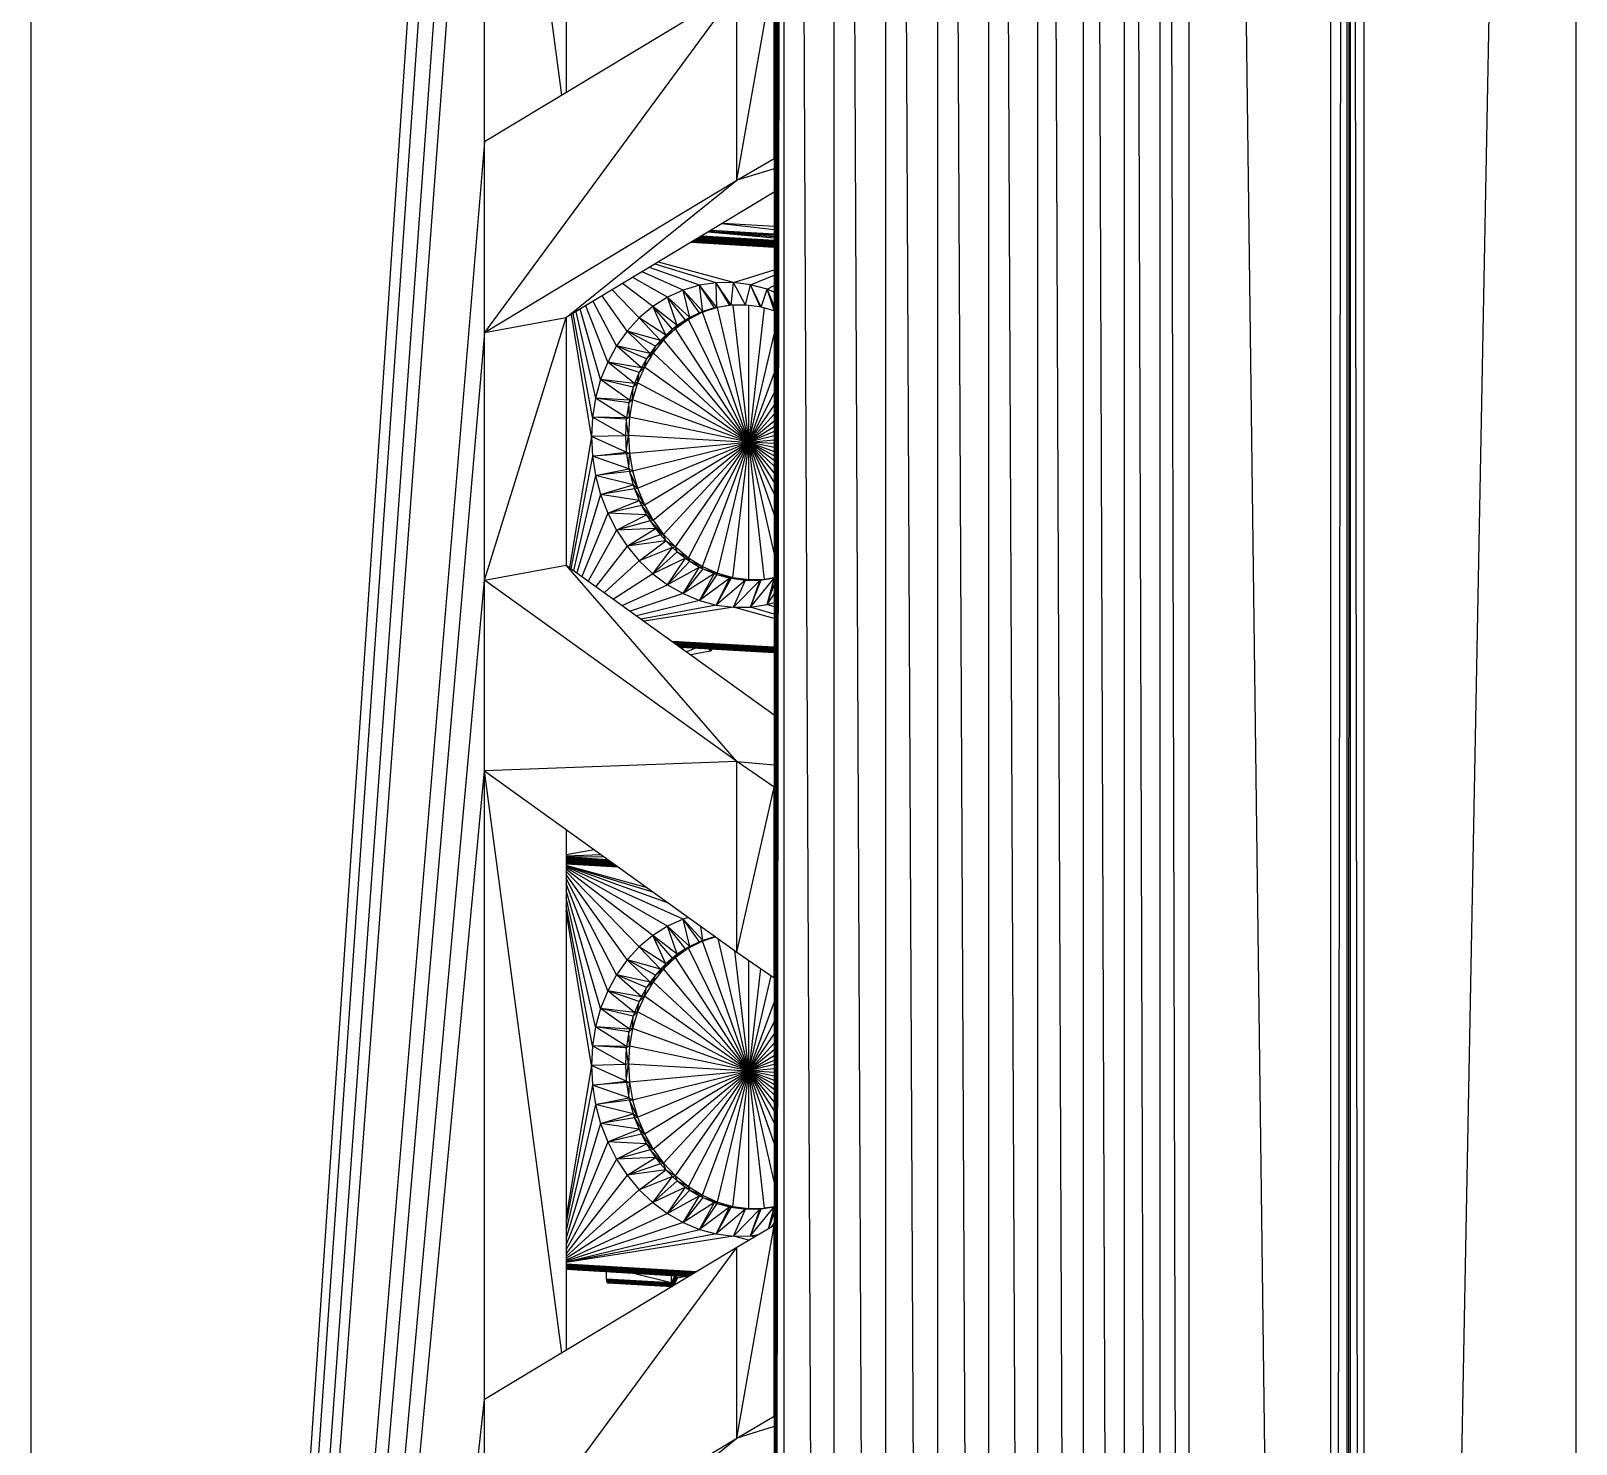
# Model space of a CAD drawing. Header units: millimetres. Extents: x -72 to 40, y 37 to 183.
# Drawn here: x 21.55 to 40.18, y 102.89 to 119.93 of the extents above; entities that cross this region are included whole.
import ezdxf

# ---------------------------------------------------------------- set-up
doc = ezdxf.new("R2010")
doc.units = ezdxf.units.MM
doc.layers.add('Shape2DView002', color=7, linetype='CONTINUOUS')

msp = doc.modelspace()

# ---------------------------------------------------------------- linework, layer by layer
at = {"layer": 'Shape2DView002'}
for p, q in [((40.182, 175.283), (37.622, 40.961)), ((40.182, 41.989), (40.182, 175.283)), ((37.418, 174.194), (37.225, 40.86)), ((37.456, 174.203), (37.418, 40.9)), ((37.418, 174.194), (37.418, 40.9)), ((37.622, 40.961), (37.456, 174.203)), ((37.456, 174.203), (37.456, 40.909)), ((37.622, 174.255), (37.622, 40.961)), ((37.225, 40.86), (37.225, 174.154)), ((35.516, 40.551), (35.516, 173.845)), ((37.225, 40.86), (35.516, 173.845)), ((30.514, 72.911), (30.632, 173.663)), ((30.632, 173.663), (30.514, 75.21)), ((30.632, 173.663), (30.514, 78.194)), ((30.632, 173.663), (30.514, 80.492)), ((30.632, 173.663), (30.514, 88.071)), ((30.632, 173.663), (30.514, 90.369)), ((30.632, 173.663), (30.514, 93.354)), ((30.632, 173.663), (30.514, 95.652)), ((30.632, 173.663), (30.514, 103.231)), ((30.632, 173.663), (30.514, 105.529)), ((30.632, 173.663), (30.514, 108.513)), ((30.632, 173.663), (30.514, 110.812)), ((30.632, 173.663), (30.514, 118.39)), ((30.632, 40.369), (30.632, 173.663)), ((31.235, 40.352), (30.632, 173.663)), ((31.235, 40.352), (31.235, 173.646)), ((31.858, 40.344), (31.235, 173.646)), ((31.858, 40.344), (31.858, 173.638)), ((32.485, 40.346), (31.858, 173.638)), ((32.485, 40.346), (32.485, 173.64)), ((33.102, 40.358), (32.485, 173.64)), ((33.102, 40.358), (33.102, 173.652)), ((33.692, 40.38), (33.102, 173.652)), ((33.692, 40.38), (33.692, 173.674)), ((34.241, 40.411), (33.692, 173.674)), ((34.241, 40.411), (34.241, 173.705)), ((34.736, 40.451), (34.241, 173.705)), ((34.736, 40.451), (34.736, 173.745)), ((35.165, 40.498), (34.736, 173.745)), ((35.165, 40.498), (35.165, 173.792)), ((35.516, 40.551), (35.165, 173.792)), ((21.552, 161.751), (21.552, 52.828)), ((21.552, 52.828), (27.019, 133.751)), ((21.552, 52.828), (27.019, 131.452)), ((21.552, 52.828), (27.019, 128.468)), ((27.019, 126.17), (21.552, 52.828)), ((27.019, 118.591), (27.019, 126.17)), ((27.954, 119.154), (27.019, 126.17)), ((28.006, 125.461), (28.006, 119.185)), ((30.064, 118.126), (30.514, 120.689)), ((30.514, 118.39), (30.514, 120.689)), ((30.064, 120.424), (27.019, 116.293)), ((30.064, 120.424), (27.019, 118.591)), ((30.064, 118.126), (30.064, 120.424)), ((27.019, 118.591), (21.552, 52.828)), ((27.019, 116.293), (27.019, 118.591)), ((30.064, 118.126), (30.514, 118.39)), ((30.514, 118.39), (30.514, 110.812)), ((27.019, 116.293), (30.064, 118.126)), ((28.006, 116.471), (30.064, 118.126)), ((30.514, 118.265), (30.064, 118.126)), ((30.514, 117.981), (28.006, 116.471)), ((30.514, 117.528), (29.881, 117.6)), ((29.895, 117.608), (30.514, 117.572)), ((29.514, 117.379), (30.514, 117.321)), ((29.523, 117.384), (30.514, 117.33)), ((29.532, 117.39), (30.514, 117.333)), ((29.54, 117.395), (30.514, 117.342)), ((29.55, 117.401), (30.514, 117.344)), ((29.558, 117.406), (30.514, 117.353)), ((29.567, 117.411), (30.514, 117.356)), ((29.575, 117.416), (30.514, 117.364)), ((29.583, 117.421), (30.514, 117.366)), ((29.59, 117.425), (30.514, 117.374)), ((29.598, 117.43), (30.514, 117.376)), ((29.604, 117.434), (30.514, 117.383)), ((29.611, 117.437), (30.514, 117.385)), ((29.614, 117.439), (30.514, 117.386)), ((29.619, 117.443), (30.514, 117.391)), ((29.622, 117.444), (30.514, 117.392)), ((29.624, 117.445), (30.514, 117.393)), ((29.629, 117.448), (30.514, 117.397)), ((29.631, 117.449), (30.514, 117.398)), ((29.632, 117.45), (30.514, 117.399)), ((29.636, 117.452), (30.514, 117.402)), ((29.637, 117.453), (30.514, 117.402)), ((29.638, 117.454), (30.514, 117.402)), ((29.64, 117.455), (30.514, 117.404)), ((29.64, 117.455), (30.514, 117.404)), ((30.514, 117.429), (29.714, 117.5)), ((30.514, 117.446), (29.723, 117.505)), ((29.734, 117.512), (30.514, 117.466)), ((30.514, 117.471), (29.748, 117.52)), ((30.514, 117.478), (29.752, 117.522)), ((29.414, 116.802), (28.921, 117.022)), ((29.611, 116.861), (29.011, 117.076)), ((29.814, 116.891), (29.078, 117.116)), ((30.021, 116.894), (29.119, 117.141)), ((30.021, 116.894), (30.514, 117.045)), ((29.049, 116.604), (28.686, 116.881)), ((29.226, 116.716), (28.81, 116.955)), ((29.611, 116.861), (29.414, 116.802)), ((29.814, 116.891), (29.611, 116.861)), ((29.654, 116.544), (29.611, 116.861)), ((29.793, 116.587), (29.611, 116.861)), ((29.822, 116.594), (29.611, 116.861)), ((30.021, 116.894), (29.814, 116.891)), ((29.822, 116.594), (29.814, 116.891)), ((29.979, 116.619), (29.814, 116.891)), ((29.994, 116.62), (29.814, 116.891)), ((29.994, 116.62), (30.021, 116.894)), ((30.169, 116.622), (30.021, 116.894)), ((30.227, 116.867), (30.021, 116.894)), ((30.169, 116.622), (30.227, 116.867)), ((30.227, 116.867), (30.514, 116.981)), ((30.343, 116.6), (30.227, 116.867)), ((30.358, 116.597), (30.227, 116.867)), ((30.43, 116.813), (30.227, 116.867)), ((30.358, 116.597), (30.43, 116.813)), ((30.43, 116.813), (30.514, 116.86)), ((30.514, 116.559), (30.43, 116.813)), ((30.514, 116.614), (30.43, 116.813)), ((30.514, 116.778), (30.43, 116.813)), ((28.613, 116.131), (28.332, 116.667)), ((28.74, 116.309), (28.439, 116.732)), ((28.886, 116.468), (28.559, 116.804)), ((29.226, 116.716), (29.049, 116.604)), ((29.414, 116.802), (29.226, 116.716)), ((29.345, 116.376), (29.226, 116.716)), ((29.444, 116.442), (29.226, 116.716)), ((29.495, 116.471), (29.226, 116.716)), ((29.495, 116.471), (29.414, 116.802)), ((29.614, 116.528), (29.414, 116.802)), ((29.654, 116.544), (29.414, 116.802)), ((30.169, 116.622), (29.994, 116.62)), ((30.343, 116.6), (30.169, 116.622)), ((27.019, 116.293), (28.006, 116.471)), ((27.019, 113.308), (28.006, 116.471)), ((28.006, 116.471), (28.006, 113.487)), ((28.31, 115.037), (28.069, 116.509)), ((28.322, 115.272), (28.089, 116.521)), ((28.123, 116.542), (28.36, 115.502)), ((28.421, 115.724), (28.174, 116.572)), ((28.506, 115.935), (28.243, 116.614)), ((28.886, 116.468), (28.74, 116.309)), ((29.049, 116.604), (28.886, 116.468)), ((29.143, 116.196), (28.886, 116.468)), ((29.207, 116.261), (28.886, 116.468)), ((29.207, 116.261), (29.049, 116.604)), ((29.286, 116.331), (29.049, 116.604)), ((29.345, 116.376), (29.049, 116.604)), ((29.481, 116.449), (29.323, 116.337)), ((29.444, 116.442), (29.323, 116.337)), ((29.444, 116.442), (29.345, 116.376)), ((29.495, 116.471), (29.444, 116.442)), ((29.481, 116.449), (29.444, 116.442)), ((29.651, 116.535), (29.481, 116.449)), ((29.614, 116.528), (29.481, 116.449)), ((29.481, 116.449), (29.495, 116.471)), ((30.206, 114.971), (29.481, 116.449)), ((29.614, 116.528), (29.495, 116.471)), ((29.654, 116.544), (29.614, 116.528)), ((29.651, 116.535), (29.614, 116.528)), ((29.83, 116.594), (29.651, 116.535)), ((29.651, 116.535), (29.793, 116.587)), ((29.651, 116.535), (29.654, 116.544)), ((30.206, 114.971), (29.651, 116.535)), ((29.793, 116.587), (29.654, 116.544)), ((29.83, 116.594), (29.793, 116.587)), ((29.822, 116.594), (29.793, 116.587)), ((29.979, 116.619), (29.822, 116.594)), ((29.83, 116.594), (29.822, 116.594)), ((29.944, 116.613), (29.83, 116.594)), ((30.206, 114.971), (29.83, 116.594)), ((29.994, 116.62), (29.979, 116.619)), ((30.206, 114.971), (30.017, 116.62)), ((30.206, 114.971), (30.206, 116.617)), ((30.393, 116.587), (30.206, 114.971)), ((30.358, 116.597), (30.343, 116.6)), ((30.514, 116.554), (30.358, 116.597)), ((27.019, 116.293), (21.552, 52.828)), ((27.019, 113.308), (27.019, 116.293)), ((28.74, 116.309), (28.613, 116.131)), ((29.018, 116.04), (28.74, 116.309)), ((29.083, 116.127), (28.74, 116.309)), ((29.143, 116.196), (28.74, 116.309)), ((29.207, 116.261), (29.143, 116.196)), ((29.323, 116.337), (29.18, 116.203)), ((29.286, 116.331), (29.18, 116.203)), ((29.18, 116.203), (29.207, 116.261)), ((29.286, 116.331), (29.207, 116.261)), ((29.345, 116.376), (29.286, 116.331)), ((29.323, 116.337), (29.286, 116.331)), ((29.323, 116.337), (29.345, 116.376)), ((30.206, 114.971), (29.323, 116.337)), ((30.206, 114.971), (30.514, 116.269)), ((28.613, 116.131), (28.506, 115.935)), ((28.913, 115.866), (28.613, 116.131)), ((28.975, 115.975), (28.613, 116.131)), ((29.018, 116.04), (28.613, 116.131)), ((29.083, 116.127), (29.018, 116.04)), ((29.18, 116.203), (29.055, 116.047)), ((29.055, 116.047), (29.083, 116.127)), ((29.18, 116.203), (29.083, 116.127)), ((29.143, 116.196), (29.083, 116.127)), ((29.18, 116.203), (29.143, 116.196)), ((30.206, 114.971), (29.18, 116.203)), ((28.506, 115.935), (28.421, 115.724)), ((28.829, 115.676), (28.506, 115.935)), ((28.885, 115.809), (28.506, 115.935)), ((28.913, 115.866), (28.506, 115.935)), ((28.975, 115.975), (28.913, 115.866)), ((29.055, 116.047), (28.95, 115.873)), ((28.95, 115.873), (28.975, 115.975)), ((29.055, 116.047), (28.975, 115.975)), ((29.018, 116.04), (28.975, 115.975)), ((29.055, 116.047), (29.018, 116.04)), ((30.206, 114.971), (29.055, 116.047)), ((28.421, 115.724), (28.36, 115.502)), ((28.768, 115.475), (28.421, 115.724)), ((28.813, 115.631), (28.421, 115.724)), ((28.829, 115.676), (28.421, 115.724)), ((28.885, 115.809), (28.829, 115.676)), ((28.95, 115.873), (28.866, 115.683)), ((28.866, 115.683), (28.885, 115.809)), ((28.95, 115.873), (28.885, 115.809)), ((28.913, 115.866), (28.885, 115.809)), ((28.95, 115.873), (28.913, 115.866)), ((30.206, 114.971), (28.95, 115.873)), ((30.514, 115.804), (30.206, 114.971)), ((28.813, 115.631), (28.768, 115.475)), ((28.866, 115.683), (28.805, 115.481)), ((28.805, 115.481), (28.813, 115.631)), ((28.866, 115.683), (28.813, 115.631)), ((28.829, 115.676), (28.813, 115.631)), ((28.866, 115.683), (28.829, 115.676)), ((30.206, 114.971), (28.866, 115.683)), ((30.514, 115.564), (30.206, 114.971)), ((28.36, 115.502), (28.322, 115.272)), ((28.731, 115.264), (28.36, 115.502)), ((28.761, 115.443), (28.36, 115.502)), ((28.768, 115.475), (28.36, 115.502)), ((28.761, 115.443), (28.731, 115.264)), ((28.805, 115.481), (28.761, 115.443)), ((28.768, 115.475), (28.761, 115.443)), ((28.768, 115.271), (28.761, 115.443)), ((28.805, 115.481), (28.768, 115.271)), ((28.805, 115.481), (28.768, 115.475)), ((30.206, 114.971), (28.805, 115.481)), ((30.206, 114.971), (30.514, 115.412)), ((28.322, 115.272), (28.31, 115.037)), ((28.719, 115.048), (28.322, 115.272)), ((28.729, 115.248), (28.322, 115.272)), ((28.731, 115.264), (28.322, 115.272)), ((28.729, 115.248), (28.719, 115.048)), ((28.768, 115.271), (28.729, 115.248)), ((28.731, 115.264), (28.729, 115.248)), ((28.756, 115.055), (28.729, 115.248)), ((28.768, 115.271), (28.731, 115.264)), ((28.768, 115.271), (28.756, 115.055)), ((30.206, 114.971), (28.768, 115.271)), ((30.514, 115.306), (30.206, 114.971)), ((30.514, 115.223), (30.206, 114.971)), ((30.206, 114.971), (30.514, 115.157)), ((28.31, 115.037), (28.046, 113.458)), ((28.719, 115.048), (28.31, 115.037)), ((28.31, 115.037), (28.322, 114.8)), ((28.729, 114.848), (28.31, 115.037)), ((28.756, 115.055), (28.719, 115.048)), ((28.719, 115.048), (28.729, 114.848)), ((28.729, 114.848), (28.756, 115.055)), ((28.756, 115.055), (30.206, 114.971)), ((28.756, 115.055), (28.768, 114.838)), ((28.768, 114.838), (30.206, 114.971)), ((28.805, 114.623), (30.206, 114.971)), ((28.866, 114.414), (30.206, 114.971)), ((28.95, 114.215), (30.206, 114.971)), ((29.055, 114.028), (30.206, 114.971)), ((29.18, 113.858), (30.206, 114.971)), ((29.323, 113.707), (30.206, 114.971)), ((29.481, 113.577), (30.206, 114.971)), ((29.651, 113.471), (30.206, 114.971)), ((29.83, 113.391), (30.206, 114.971)), ((30.016, 113.338), (30.206, 114.971)), ((30.514, 115.099), (30.206, 114.971)), ((30.514, 115.047), (30.206, 114.971)), ((30.206, 114.971), (30.514, 114.999)), ((30.206, 113.313), (30.206, 114.971)), ((30.395, 113.316), (30.206, 114.971)), ((30.206, 114.971), (30.514, 114.858)), ((30.514, 114.906), (30.206, 114.971)), ((30.514, 114.953), (30.206, 114.971)), ((30.206, 114.971), (30.514, 114.682)), ((30.514, 114.749), (30.206, 114.971)), ((30.514, 114.807), (30.206, 114.971)), ((30.206, 114.971), (30.514, 114.342)), ((30.514, 114.493), (30.206, 114.971)), ((30.514, 114.6), (30.206, 114.971)), ((30.514, 113.637), (30.206, 114.971)), ((30.514, 114.102), (30.206, 114.971)), ((28.322, 114.8), (28.063, 113.445)), ((28.322, 114.8), (28.729, 114.848)), ((28.731, 114.831), (28.322, 114.8)), ((28.322, 114.8), (28.36, 114.566)), ((28.761, 114.649), (28.322, 114.8)), ((28.729, 114.848), (28.768, 114.838)), ((28.729, 114.848), (28.731, 114.831)), ((28.731, 114.831), (28.768, 114.838)), ((28.731, 114.831), (28.761, 114.649)), ((28.761, 114.649), (28.768, 114.838)), ((28.768, 114.838), (28.805, 114.623)), ((28.36, 114.566), (28.761, 114.649)), ((28.768, 114.616), (28.36, 114.566)), ((28.761, 114.649), (28.805, 114.623)), ((28.761, 114.649), (28.768, 114.616)), ((28.768, 114.616), (28.805, 114.623)), ((28.768, 114.616), (28.813, 114.455)), ((28.866, 114.414), (28.768, 114.616)), ((28.805, 114.623), (28.866, 114.414)), ((28.36, 114.566), (28.093, 113.424)), ((28.36, 114.566), (28.421, 114.337)), ((28.813, 114.455), (28.36, 114.566)), ((28.421, 114.337), (28.813, 114.455)), ((28.829, 114.408), (28.421, 114.337)), ((28.813, 114.455), (28.866, 114.414)), ((28.813, 114.455), (28.829, 114.408)), ((28.829, 114.408), (28.866, 114.414)), ((28.829, 114.408), (28.95, 114.215)), ((28.829, 114.408), (28.885, 114.268)), ((28.866, 114.414), (28.95, 114.215)), ((28.421, 114.337), (28.136, 113.393)), ((28.421, 114.337), (28.506, 114.116)), ((28.885, 114.268), (28.421, 114.337)), ((28.506, 114.116), (28.885, 114.268)), ((28.913, 114.208), (28.506, 114.116)), ((28.885, 114.268), (28.95, 114.215)), ((28.885, 114.268), (28.913, 114.208)), ((28.913, 114.208), (28.95, 114.215)), ((28.913, 114.208), (29.055, 114.028)), ((28.913, 114.208), (28.975, 114.092)), ((28.95, 114.215), (29.055, 114.028)), ((28.506, 114.116), (28.196, 113.35)), ((28.506, 114.116), (28.613, 113.908)), ((28.975, 114.092), (28.506, 114.116)), ((28.613, 113.908), (28.975, 114.092)), ((29.018, 114.022), (28.613, 113.908)), ((28.975, 114.092), (29.055, 114.028)), ((28.975, 114.092), (29.018, 114.022)), ((29.018, 114.022), (29.055, 114.028)), ((29.018, 114.022), (29.18, 113.858)), ((29.018, 114.022), (29.083, 113.928)), ((29.055, 114.028), (29.18, 113.858)), ((28.613, 113.908), (28.272, 113.296)), ((29.083, 113.928), (28.613, 113.908)), ((28.613, 113.908), (28.74, 113.715)), ((28.74, 113.715), (29.083, 113.928)), ((29.143, 113.851), (28.74, 113.715)), ((29.083, 113.928), (29.18, 113.858)), ((29.083, 113.928), (29.143, 113.851)), ((29.143, 113.851), (29.18, 113.858)), ((29.143, 113.851), (29.207, 113.779)), ((29.18, 113.858), (29.323, 113.707)), ((29.207, 113.779), (29.18, 113.858)), ((28.74, 113.715), (28.363, 113.23)), ((29.207, 113.779), (28.74, 113.715)), ((28.74, 113.715), (28.886, 113.539)), ((28.886, 113.539), (29.207, 113.779)), ((29.286, 113.7), (28.886, 113.539)), ((29.049, 113.384), (29.286, 113.7)), ((29.345, 113.648), (29.049, 113.384)), ((29.207, 113.779), (29.323, 113.707)), ((29.207, 113.779), (29.286, 113.7)), ((29.286, 113.7), (29.323, 113.707)), ((29.286, 113.7), (29.345, 113.648)), ((29.323, 113.707), (29.481, 113.577)), ((29.345, 113.648), (29.323, 113.707)), ((29.345, 113.648), (29.481, 113.577)), ((29.345, 113.648), (29.444, 113.571)), ((27.019, 113.308), (28.006, 113.487)), ((28.006, 113.487), (30.514, 111.685)), ((30.064, 111.121), (28.006, 113.487)), ((28.886, 113.539), (28.467, 113.156)), ((28.886, 113.539), (29.049, 113.384)), ((29.444, 113.571), (29.049, 113.384)), ((29.226, 113.251), (29.444, 113.571)), ((29.495, 113.535), (29.226, 113.251)), ((29.614, 113.465), (29.226, 113.251)), ((29.414, 113.144), (29.614, 113.465)), ((29.444, 113.571), (29.481, 113.577)), ((29.444, 113.571), (29.495, 113.535)), ((29.481, 113.577), (29.651, 113.471)), ((29.495, 113.535), (29.481, 113.577)), ((29.495, 113.535), (29.651, 113.471)), ((29.495, 113.535), (29.614, 113.465)), ((29.614, 113.465), (29.651, 113.471)), ((29.614, 113.465), (29.654, 113.444)), ((29.651, 113.471), (29.83, 113.391)), ((29.654, 113.444), (29.651, 113.471)), ((21.552, 52.828), (27.019, 113.308)), ((27.019, 111.01), (27.019, 113.308)), ((30.064, 111.121), (27.019, 113.308)), ((29.049, 113.384), (28.575, 113.078)), ((29.049, 113.384), (29.226, 113.251)), ((29.654, 113.444), (29.414, 113.144)), ((29.793, 113.385), (29.414, 113.144)), ((29.611, 113.062), (29.793, 113.385)), ((29.822, 113.375), (29.611, 113.062)), ((29.979, 113.331), (29.611, 113.062)), ((29.654, 113.444), (29.83, 113.391)), ((29.654, 113.444), (29.793, 113.385)), ((29.793, 113.385), (29.83, 113.391)), ((29.793, 113.385), (29.822, 113.375)), ((29.814, 113.007), (29.979, 113.331)), ((29.994, 113.329), (29.814, 113.007)), ((30.169, 113.306), (29.814, 113.007)), ((29.822, 113.375), (29.83, 113.391)), ((29.822, 113.375), (30.016, 113.338)), ((29.822, 113.375), (29.979, 113.331)), ((29.83, 113.391), (30.016, 113.338)), ((29.979, 113.331), (30.016, 113.338)), ((29.979, 113.331), (29.994, 113.329)), ((29.994, 113.329), (30.016, 113.338)), ((29.994, 113.329), (30.206, 113.313)), ((29.994, 113.329), (30.169, 113.306)), ((30.016, 113.338), (30.206, 113.313)), ((30.343, 113.308), (30.021, 112.981)), ((30.021, 112.981), (30.169, 113.306)), ((30.169, 113.306), (30.206, 113.313)), ((30.169, 113.306), (30.343, 113.308)), ((30.206, 113.313), (30.395, 113.316)), ((30.343, 113.308), (30.206, 113.313)), ((30.227, 112.983), (30.514, 113.332)), ((30.227, 112.983), (30.358, 113.309)), ((30.227, 112.983), (30.343, 113.308)), ((30.343, 113.308), (30.395, 113.316)), ((30.343, 113.308), (30.358, 113.309)), ((30.358, 113.309), (30.514, 113.334)), ((30.358, 113.309), (30.395, 113.316)), ((30.395, 113.316), (30.514, 113.336)), ((30.514, 113.334), (30.395, 113.316)), ((30.43, 113.014), (30.514, 113.328)), ((28.681, 113.001), (29.226, 113.251)), ((29.414, 113.144), (28.776, 112.933)), ((29.226, 113.251), (29.414, 113.144)), ((29.414, 113.144), (29.611, 113.062)), ((30.43, 113.014), (30.514, 113.255)), ((30.43, 113.014), (30.514, 113.137)), ((29.611, 113.062), (28.854, 112.877)), ((29.814, 113.007), (28.911, 112.837)), ((30.021, 112.981), (28.946, 112.811)), ((29.611, 113.062), (29.814, 113.007)), ((29.814, 113.007), (30.021, 112.981)), ((30.021, 112.981), (30.227, 112.983)), ((30.514, 112.846), (30.021, 112.981)), ((30.227, 112.983), (30.43, 113.014)), ((30.514, 112.896), (30.227, 112.983)), ((30.43, 113.014), (30.514, 113.039)), ((30.514, 112.984), (30.43, 113.014)), ((30.514, 112.497), (29.285, 112.568)), ((30.514, 112.492), (29.296, 112.56)), ((30.514, 112.485), (29.302, 112.555)), ((30.514, 112.481), (29.313, 112.547)), ((30.514, 112.474), (29.319, 112.543)), ((30.514, 112.47), (29.329, 112.536)), ((30.514, 112.464), (29.334, 112.532)), ((30.514, 112.46), (29.344, 112.526)), ((30.514, 112.454), (29.348, 112.522)), ((30.514, 112.451), (29.356, 112.516)), ((30.514, 112.446), (29.361, 112.513)), ((30.514, 112.444), (29.367, 112.509)), ((30.514, 112.44), (29.371, 112.506)), ((30.514, 112.439), (29.373, 112.504)), ((30.514, 112.437), (29.375, 112.503)), ((30.514, 112.436), (29.377, 112.502)), ((30.514, 112.435), (29.378, 112.501)), ((30.514, 112.434), (29.379, 112.5)), ((30.514, 112.433), (29.381, 112.499)), ((30.514, 112.432), (29.381, 112.498)), ((30.514, 112.432), (29.383, 112.497)), ((30.514, 112.431), (29.384, 112.497)), ((30.514, 112.431), (29.384, 112.496)), ((30.514, 112.43), (29.385, 112.496)), ((30.514, 112.431), (29.385, 112.496)), ((29.396, 112.488), (29.428, 112.493)), ((29.564, 112.486), (29.461, 112.441)), ((29.741, 112.451), (29.507, 112.408)), ((29.741, 112.451), (29.728, 112.476)), ((29.741, 112.451), (29.729, 112.476)), ((29.741, 112.451), (29.73, 112.476)), ((29.741, 112.451), (29.732, 112.476)), ((29.741, 112.451), (29.733, 112.476)), ((29.745, 112.452), (29.736, 112.475)), ((29.745, 112.452), (29.737, 112.475)), ((29.749, 112.454), (29.741, 112.475)), ((29.745, 112.452), (29.741, 112.451)), ((29.745, 112.475), (29.753, 112.458)), ((29.749, 112.454), (29.745, 112.452)), ((29.753, 112.458), (29.749, 112.454)), ((29.756, 112.463), (29.75, 112.475)), ((29.756, 112.463), (29.753, 112.458)), ((29.759, 112.468), (29.756, 112.474)), ((29.759, 112.468), (29.756, 112.463)), ((29.761, 112.474), (29.759, 112.468)), ((30.064, 111.121), (27.019, 111.01)), ((30.064, 108.823), (30.064, 111.121)), ((30.514, 110.812), (30.064, 111.121)), ((30.064, 111.121), (30.514, 111.079)), ((21.552, 52.828), (27.019, 111.01)), ((27.019, 103.431), (27.019, 111.01)), ((27.019, 111.01), (30.064, 108.823)), ((27.954, 103.994), (27.019, 111.01)), ((30.064, 108.823), (30.514, 110.812)), ((30.514, 108.513), (30.514, 110.812)), ((28.006, 110.301), (28.006, 104.025)), ((28.006, 110), (28.341, 110.06)), ((28.006, 109.983), (28.423, 110.001)), ((28.006, 109.976), (28.467, 109.97)), ((28.006, 109.97), (28.507, 109.941)), ((28.006, 109.969), (28.508, 109.94)), ((28.006, 109.969), (28.509, 109.94)), ((28.006, 109.968), (28.51, 109.939)), ((28.006, 109.966), (28.513, 109.937)), ((28.006, 109.966), (28.514, 109.936)), ((28.006, 109.964), (28.516, 109.934)), ((28.006, 109.961), (28.52, 109.932)), ((28.006, 109.961), (28.521, 109.931)), ((28.006, 109.958), (28.525, 109.928)), ((28.006, 109.955), (28.529, 109.925)), ((28.006, 109.955), (28.532, 109.923)), ((28.006, 109.951), (28.536, 109.92)), ((28.006, 109.943), (28.547, 109.912)), ((28.006, 109.942), (28.549, 109.911)), ((28.006, 109.933), (28.561, 109.902)), ((28.006, 109.932), (28.564, 109.9)), ((28.006, 109.922), (28.577, 109.891)), ((28.006, 109.922), (28.58, 109.888)), ((28.006, 109.911), (28.594, 109.879)), ((28.006, 109.91), (28.598, 109.876)), ((28.006, 109.899), (28.612, 109.866)), ((28.006, 109.899), (28.615, 109.863)), ((28.006, 109.887), (28.629, 109.853)), ((28.006, 109.887), (28.633, 109.85)), ((28.985, 109.598), (28.006, 109.866)), ((29.065, 109.54), (28.006, 109.864)), ((29.24, 109.414), (28.006, 109.858)), ((29.414, 109.222), (28.006, 109.85)), ((29.226, 109.136), (28.006, 109.838)), ((29.049, 109.024), (28.006, 109.82)), ((28.006, 109.795), (28.886, 108.888)), ((28.74, 108.729), (28.006, 109.76)), ((28.613, 108.551), (28.006, 109.712)), ((28.506, 108.355), (28.006, 109.648)), ((28.421, 108.144), (28.006, 109.568)), ((28.36, 107.922), (28.006, 109.477)), ((28.322, 107.692), (28.006, 109.387)), ((28.31, 107.457), (28.006, 109.315)), ((29.414, 109.222), (29.226, 109.136)), ((29.48, 109.242), (29.414, 109.222)), ((29.495, 108.891), (29.414, 109.222)), ((29.614, 108.948), (29.414, 109.222)), ((29.654, 108.964), (29.414, 109.222)), ((29.049, 109.024), (28.886, 108.888)), ((29.226, 109.136), (29.049, 109.024)), ((29.207, 108.681), (29.049, 109.024)), ((29.286, 108.751), (29.049, 109.024)), ((29.345, 108.797), (29.049, 109.024)), ((29.345, 108.797), (29.226, 109.136)), ((29.444, 108.862), (29.226, 109.136)), ((29.495, 108.891), (29.226, 109.136)), ((29.654, 108.964), (29.631, 109.133)), ((29.651, 108.955), (29.793, 109.008)), ((29.808, 109.007), (29.651, 108.955)), ((29.793, 109.008), (29.654, 108.964)), ((29.793, 109.008), (29.781, 109.026)), ((29.803, 109.01), (29.793, 109.008)), ((29.804, 109.009), (29.793, 109.008)), ((30.206, 107.391), (29.837, 108.986)), ((28.886, 108.888), (28.74, 108.729)), ((29.143, 108.616), (28.886, 108.888)), ((29.207, 108.681), (28.886, 108.888)), ((29.345, 108.797), (29.286, 108.751)), ((29.481, 108.869), (29.323, 108.758)), ((29.444, 108.862), (29.323, 108.758)), ((29.323, 108.758), (29.345, 108.797)), ((29.444, 108.862), (29.345, 108.797)), ((29.495, 108.891), (29.444, 108.862)), ((29.481, 108.869), (29.444, 108.862)), ((29.651, 108.955), (29.481, 108.869)), ((29.614, 108.948), (29.481, 108.869)), ((29.481, 108.869), (29.495, 108.891)), ((30.206, 107.391), (29.481, 108.869)), ((29.614, 108.948), (29.495, 108.891)), ((29.654, 108.964), (29.614, 108.948)), ((29.651, 108.955), (29.614, 108.948)), ((29.651, 108.955), (29.654, 108.964)), ((30.206, 107.391), (29.651, 108.955)), ((30.206, 107.391), (30.04, 108.84)), ((30.064, 108.823), (30.514, 108.513)), ((28.74, 108.729), (28.613, 108.551)), ((29.018, 108.46), (28.74, 108.729)), ((29.083, 108.547), (28.74, 108.729)), ((29.143, 108.616), (28.74, 108.729)), ((29.18, 108.623), (29.055, 108.467)), ((29.18, 108.623), (29.083, 108.547)), ((29.143, 108.616), (29.083, 108.547)), ((29.207, 108.681), (29.143, 108.616)), ((29.18, 108.623), (29.143, 108.616)), ((29.323, 108.758), (29.18, 108.623)), ((29.286, 108.751), (29.18, 108.623)), ((29.18, 108.623), (29.207, 108.681)), ((30.206, 107.391), (29.18, 108.623)), ((29.286, 108.751), (29.207, 108.681)), ((29.323, 108.758), (29.286, 108.751)), ((30.206, 107.391), (29.323, 108.758)), ((30.206, 107.391), (30.206, 108.725)), ((30.349, 108.627), (30.206, 107.391)), ((28.613, 108.551), (28.506, 108.355)), ((28.913, 108.286), (28.613, 108.551)), ((28.975, 108.395), (28.613, 108.551)), ((29.018, 108.46), (28.613, 108.551)), ((29.055, 108.467), (28.95, 108.293)), ((29.055, 108.467), (28.975, 108.395)), ((29.018, 108.46), (28.975, 108.395)), ((29.083, 108.547), (29.018, 108.46)), ((29.055, 108.467), (29.018, 108.46)), ((29.055, 108.467), (29.083, 108.547)), ((30.206, 107.391), (29.055, 108.467)), ((30.206, 107.391), (30.478, 108.538)), ((30.514, 108.513), (30.514, 105.529)), ((28.506, 108.355), (28.421, 108.144)), ((28.829, 108.097), (28.506, 108.355)), ((28.885, 108.229), (28.506, 108.355)), ((28.913, 108.286), (28.506, 108.355)), ((28.95, 108.293), (28.866, 108.103)), ((28.95, 108.293), (28.885, 108.229)), ((28.913, 108.286), (28.885, 108.229)), ((28.975, 108.395), (28.913, 108.286)), ((28.95, 108.293), (28.913, 108.286)), ((28.95, 108.293), (28.975, 108.395)), ((30.206, 107.391), (28.95, 108.293)), ((28.421, 108.144), (28.36, 107.922)), ((28.768, 107.895), (28.421, 108.144)), ((28.813, 108.051), (28.421, 108.144)), ((28.829, 108.097), (28.421, 108.144)), ((28.866, 108.103), (28.805, 107.901)), ((28.866, 108.103), (28.813, 108.051)), ((28.829, 108.097), (28.813, 108.051)), ((28.885, 108.229), (28.829, 108.097)), ((28.866, 108.103), (28.829, 108.097)), ((28.866, 108.103), (28.885, 108.229)), ((30.206, 107.391), (28.866, 108.103)), ((30.514, 108.224), (30.206, 107.391)), ((28.36, 107.922), (28.322, 107.692)), ((28.731, 107.684), (28.36, 107.922)), ((28.761, 107.863), (28.36, 107.922)), ((28.768, 107.895), (28.36, 107.922)), ((28.805, 107.901), (28.761, 107.863)), ((28.768, 107.895), (28.761, 107.863)), ((28.813, 108.051), (28.768, 107.895)), ((28.805, 107.901), (28.768, 107.691)), ((28.805, 107.901), (28.768, 107.895)), ((28.805, 107.901), (28.813, 108.051)), ((30.206, 107.391), (28.805, 107.901)), ((30.514, 107.984), (30.206, 107.391)), ((28.322, 107.692), (28.31, 107.457)), ((28.719, 107.469), (28.322, 107.692)), ((28.729, 107.668), (28.322, 107.692)), ((28.731, 107.684), (28.322, 107.692)), ((28.768, 107.691), (28.729, 107.668)), ((28.731, 107.684), (28.729, 107.668)), ((28.761, 107.863), (28.731, 107.684)), ((28.768, 107.691), (28.731, 107.684)), ((28.768, 107.691), (28.756, 107.475)), ((28.768, 107.691), (28.761, 107.863)), ((30.206, 107.391), (28.768, 107.691)), ((30.206, 107.391), (30.514, 107.833)), ((30.514, 107.726), (30.206, 107.391)), ((28.729, 107.668), (28.719, 107.469)), ((28.756, 107.475), (28.729, 107.668)), ((30.514, 107.644), (30.206, 107.391)), ((30.206, 107.391), (30.514, 107.577)), ((30.514, 107.519), (30.206, 107.391)), ((28.31, 107.457), (28.006, 105.634)), ((28.719, 107.469), (28.31, 107.457)), ((28.31, 107.457), (28.322, 107.22)), ((28.729, 107.268), (28.31, 107.457)), ((28.756, 107.475), (28.719, 107.469)), ((28.719, 107.469), (28.729, 107.268)), ((28.729, 107.268), (28.756, 107.475)), ((28.756, 107.475), (30.206, 107.391)), ((28.756, 107.475), (28.768, 107.258)), ((28.768, 107.258), (30.206, 107.391)), ((28.805, 107.043), (30.206, 107.391)), ((28.866, 106.834), (30.206, 107.391)), ((28.95, 106.635), (30.206, 107.391)), ((29.055, 106.449), (30.206, 107.391)), ((29.18, 106.278), (30.206, 107.391)), ((29.323, 106.127), (30.206, 107.391)), ((29.481, 105.997), (30.206, 107.391)), ((29.651, 105.892), (30.206, 107.391)), ((29.83, 105.811), (30.206, 107.391)), ((30.016, 105.758), (30.206, 107.391)), ((30.514, 107.468), (30.206, 107.391)), ((30.206, 107.391), (30.514, 107.419)), ((30.206, 105.733), (30.206, 107.391)), ((30.395, 105.736), (30.206, 107.391)), ((30.206, 107.391), (30.514, 107.279)), ((30.514, 107.327), (30.206, 107.391)), ((30.514, 107.373), (30.206, 107.391)), ((30.206, 107.391), (30.514, 107.102)), ((30.514, 107.169), (30.206, 107.391)), ((30.514, 107.227), (30.206, 107.391)), ((30.206, 107.391), (30.514, 106.762)), ((30.514, 106.914), (30.206, 107.391)), ((30.514, 107.02), (30.206, 107.391)), ((30.514, 106.057), (30.206, 107.391)), ((30.514, 106.522), (30.206, 107.391)), ((28.322, 107.22), (28.006, 105.563)), ((28.322, 107.22), (28.729, 107.268)), ((28.731, 107.251), (28.322, 107.22)), ((28.322, 107.22), (28.36, 106.986)), ((28.761, 107.069), (28.322, 107.22)), ((28.729, 107.268), (28.768, 107.258)), ((28.729, 107.268), (28.731, 107.251)), ((28.731, 107.251), (28.768, 107.258)), ((28.731, 107.251), (28.761, 107.069)), ((28.761, 107.069), (28.768, 107.258)), ((28.768, 107.258), (28.805, 107.043)), ((28.36, 106.986), (28.006, 105.472)), ((28.36, 106.986), (28.761, 107.069)), ((28.768, 107.037), (28.36, 106.986)), ((28.36, 106.986), (28.421, 106.757)), ((28.813, 106.875), (28.36, 106.986)), ((28.761, 107.069), (28.805, 107.043)), ((28.761, 107.069), (28.768, 107.037)), ((28.768, 107.037), (28.805, 107.043)), ((28.768, 107.037), (28.813, 106.875)), ((28.866, 106.834), (28.768, 107.037)), ((28.805, 107.043), (28.866, 106.834)), ((28.421, 106.757), (28.006, 105.381)), ((28.421, 106.757), (28.813, 106.875)), ((28.829, 106.828), (28.421, 106.757)), ((28.421, 106.757), (28.506, 106.536)), ((28.885, 106.688), (28.421, 106.757)), ((28.813, 106.875), (28.866, 106.834)), ((28.813, 106.875), (28.829, 106.828)), ((28.829, 106.828), (28.866, 106.834)), ((28.829, 106.828), (28.95, 106.635)), ((28.829, 106.828), (28.885, 106.688)), ((28.866, 106.834), (28.95, 106.635)), ((28.506, 106.536), (28.885, 106.688)), ((28.913, 106.628), (28.506, 106.536)), ((28.885, 106.688), (28.95, 106.635)), ((28.885, 106.688), (28.913, 106.628)), ((28.913, 106.628), (28.95, 106.635)), ((28.913, 106.628), (29.055, 106.449)), ((28.913, 106.628), (28.975, 106.512)), ((28.95, 106.635), (29.055, 106.449)), ((28.506, 106.536), (28.006, 105.301)), ((28.506, 106.536), (28.613, 106.328)), ((28.975, 106.512), (28.506, 106.536)), ((28.613, 106.328), (28.975, 106.512)), ((29.018, 106.442), (28.613, 106.328)), ((28.975, 106.512), (29.055, 106.449)), ((28.975, 106.512), (29.018, 106.442)), ((29.018, 106.442), (29.055, 106.449)), ((29.018, 106.442), (29.18, 106.278)), ((29.018, 106.442), (29.083, 106.348)), ((29.055, 106.449), (29.18, 106.278)), ((28.613, 106.328), (28.006, 105.238)), ((29.083, 106.348), (28.613, 106.328)), ((28.613, 106.328), (28.74, 106.135)), ((28.74, 106.135), (29.083, 106.348)), ((29.143, 106.272), (28.74, 106.135)), ((29.207, 106.199), (28.74, 106.135)), ((28.886, 105.959), (29.207, 106.199)), ((29.083, 106.348), (29.18, 106.278)), ((29.083, 106.348), (29.143, 106.272)), ((29.143, 106.272), (29.18, 106.278)), ((29.143, 106.272), (29.207, 106.199)), ((29.18, 106.278), (29.323, 106.127)), ((29.207, 106.199), (29.18, 106.278)), ((29.207, 106.199), (29.323, 106.127)), ((29.207, 106.199), (29.286, 106.12)), ((28.74, 106.135), (28.006, 105.19)), ((28.74, 106.135), (28.886, 105.959)), ((29.286, 106.12), (28.886, 105.959)), ((29.049, 105.804), (29.286, 106.12)), ((29.345, 106.068), (29.049, 105.804)), ((29.286, 106.12), (29.323, 106.127)), ((29.286, 106.12), (29.345, 106.068)), ((29.323, 106.127), (29.481, 105.997)), ((29.345, 106.068), (29.323, 106.127)), ((29.345, 106.068), (29.481, 105.997)), ((29.345, 106.068), (29.444, 105.991)), ((28.886, 105.959), (28.006, 105.154)), ((28.886, 105.959), (29.049, 105.804)), ((29.444, 105.991), (29.049, 105.804)), ((29.226, 105.672), (29.444, 105.991)), ((29.495, 105.955), (29.226, 105.672)), ((29.614, 105.885), (29.226, 105.672)), ((29.414, 105.564), (29.614, 105.885)), ((29.654, 105.864), (29.414, 105.564)), ((29.444, 105.991), (29.481, 105.997)), ((29.444, 105.991), (29.495, 105.955)), ((29.481, 105.997), (29.651, 105.892)), ((29.495, 105.955), (29.481, 105.997)), ((29.495, 105.955), (29.651, 105.892)), ((29.495, 105.955), (29.614, 105.885)), ((29.614, 105.885), (29.651, 105.892)), ((29.614, 105.885), (29.654, 105.864)), ((29.651, 105.892), (29.83, 105.811)), ((29.654, 105.864), (29.651, 105.892)), ((29.654, 105.864), (29.83, 105.811)), ((29.654, 105.864), (29.793, 105.805)), ((29.049, 105.804), (28.006, 105.129)), ((29.226, 105.672), (28.006, 105.111)), ((29.049, 105.804), (29.226, 105.672)), ((29.226, 105.672), (29.414, 105.564)), ((29.793, 105.805), (29.414, 105.564)), ((29.611, 105.482), (29.793, 105.805)), ((29.822, 105.795), (29.611, 105.482)), ((29.979, 105.752), (29.611, 105.482)), ((29.793, 105.805), (29.83, 105.811)), ((29.793, 105.805), (29.822, 105.795)), ((29.814, 105.427), (29.979, 105.752)), ((29.994, 105.749), (29.814, 105.427)), ((30.169, 105.726), (29.814, 105.427)), ((29.822, 105.795), (29.83, 105.811)), ((29.822, 105.795), (30.016, 105.758)), ((29.822, 105.795), (29.979, 105.752)), ((29.83, 105.811), (30.016, 105.758)), ((29.979, 105.752), (30.016, 105.758)), ((29.979, 105.752), (29.994, 105.749)), ((29.994, 105.749), (30.016, 105.758)), ((29.994, 105.749), (30.206, 105.733)), ((29.994, 105.749), (30.169, 105.726)), ((30.016, 105.758), (30.206, 105.733)), ((30.343, 105.728), (30.021, 105.401)), ((30.021, 105.401), (30.169, 105.726)), ((30.169, 105.726), (30.206, 105.733)), ((30.169, 105.726), (30.343, 105.728)), ((30.206, 105.733), (30.395, 105.736)), ((30.343, 105.728), (30.206, 105.733)), ((30.227, 105.404), (30.514, 105.752)), ((30.227, 105.404), (30.358, 105.73)), ((30.227, 105.404), (30.343, 105.728)), ((30.343, 105.728), (30.395, 105.736)), ((30.343, 105.728), (30.358, 105.73)), ((30.358, 105.73), (30.514, 105.754)), ((30.358, 105.73), (30.395, 105.736)), ((30.395, 105.736), (30.514, 105.756)), ((30.514, 105.754), (30.395, 105.736)), ((30.444, 105.488), (30.514, 105.748)), ((30.45, 105.491), (30.514, 105.675)), ((29.414, 105.564), (28.006, 105.099)), ((28.006, 105.091), (29.611, 105.482)), ((29.414, 105.564), (29.611, 105.482)), ((29.611, 105.482), (29.814, 105.427)), ((30.064, 102.966), (30.514, 105.529)), ((30.514, 105.529), (30.064, 105.264)), ((30.482, 105.51), (30.514, 105.557)), ((30.514, 103.231), (30.514, 105.529)), ((27.019, 101.133), (30.064, 105.264)), ((30.064, 105.264), (27.019, 103.431)), ((29.814, 105.427), (28.006, 105.086)), ((30.021, 105.401), (28.006, 105.083)), ((29.814, 105.427), (30.021, 105.401)), ((30.021, 105.401), (30.227, 105.404)), ((30.209, 105.35), (30.021, 105.401)), ((30.064, 102.966), (30.064, 105.264)), ((30.227, 105.404), (30.326, 105.419)), ((30.275, 105.389), (30.227, 105.404)), ((29.576, 104.971), (28.006, 105.062)), ((29.559, 104.961), (28.006, 105.051)), ((29.566, 104.965), (28.006, 105.051)), ((29.542, 104.951), (28.006, 105.04)), ((29.549, 104.954), (28.006, 105.04)), ((29.527, 104.941), (28.006, 105.03)), ((29.533, 104.945), (28.006, 105.03)), ((29.518, 104.936), (28.006, 105.021)), ((29.513, 104.933), (28.006, 105.02)), ((29.505, 104.928), (28.006, 105.013)), ((29.5, 104.925), (28.006, 105.012)), ((29.491, 104.919), (28.006, 105.006)), ((29.494, 104.922), (28.006, 105.006)), ((29.487, 104.917), (28.006, 105.003)), ((29.488, 104.918), (28.006, 105.003)), ((29.483, 104.915), (28.006, 105.001)), ((29.484, 104.916), (28.006, 105.001)), ((29.48, 104.913), (28.006, 104.999)), ((29.481, 104.914), (28.006, 104.999)), ((29.478, 104.912), (28.006, 104.998)), ((29.479, 104.912), (28.006, 104.998)), ((29.477, 104.911), (28.006, 104.997)), ((29.477, 104.911), (28.006, 104.997)), ((29.476, 104.911), (28.006, 104.996)), ((29.476, 104.911), (28.006, 104.996)), ((29.476, 104.911), (28.006, 104.996)), ((29.476, 104.911), (28.006, 104.996)), ((28.49, 104.881), (28.49, 104.968)), ((29.273, 104.836), (28.817, 104.949)), ((29.273, 104.923), (29.273, 104.836)), ((29.273, 104.836), (29.323, 104.92)), ((29.318, 104.92), (29.273, 104.836)), ((29.314, 104.92), (29.273, 104.836)), ((29.273, 104.836), (29.327, 104.916)), ((29.273, 104.828), (29.327, 104.916)), ((29.273, 104.828), (29.329, 104.91)), ((29.274, 104.821), (29.329, 104.91)), ((29.275, 104.814), (29.329, 104.91)), ((29.277, 104.807), (29.329, 104.91)), ((29.28, 104.802), (29.329, 104.91)), ((29.283, 104.797), (29.329, 104.91)), ((29.287, 104.797), (29.329, 104.91)), ((29.293, 104.8), (29.329, 104.91)), ((29.332, 104.906), (29.293, 104.801)), ((29.298, 104.803), (29.332, 104.906)), ((29.336, 104.902), (29.299, 104.804)), ((29.303, 104.806), (29.336, 104.902)), ((29.339, 104.9), (29.304, 104.807)), ((29.347, 104.899), (29.305, 104.808)), ((29.343, 104.899), (29.305, 104.807)), ((29.326, 104.919), (29.327, 104.916)), ((29.327, 104.916), (29.329, 104.91)), ((29.329, 104.91), (29.332, 104.906)), ((29.332, 104.906), (29.336, 104.902)), ((29.336, 104.902), (29.339, 104.9)), ((29.347, 104.899), (29.337, 104.901)), ((29.339, 104.9), (29.343, 104.899)), ((29.347, 104.899), (29.342, 104.899)), ((29.343, 104.899), (29.347, 104.899)), ((29.347, 104.899), (29.428, 104.914)), ((28.49, 104.881), (28.49, 104.873)), ((29.273, 104.836), (28.49, 104.881)), ((28.49, 104.873), (29.273, 104.836)), ((28.49, 104.873), (28.491, 104.866)), ((29.273, 104.828), (28.49, 104.873)), ((28.491, 104.866), (29.273, 104.828)), ((28.491, 104.866), (28.493, 104.859)), ((29.274, 104.821), (28.491, 104.866)), ((28.493, 104.859), (29.274, 104.821)), ((28.493, 104.859), (28.495, 104.853)), ((29.275, 104.814), (28.493, 104.859)), ((28.495, 104.853), (29.275, 104.814)), ((28.495, 104.853), (28.497, 104.847)), ((29.277, 104.807), (28.495, 104.853)), ((28.497, 104.847), (29.277, 104.807)), ((28.497, 104.847), (28.5, 104.843)), ((29.28, 104.802), (28.497, 104.847)), ((28.5, 104.843), (29.28, 104.802)), ((28.5, 104.843), (28.503, 104.839)), ((29.283, 104.797), (28.5, 104.843)), ((28.503, 104.839), (29.283, 104.797)), ((28.503, 104.839), (28.507, 104.837)), ((29.282, 104.794), (28.503, 104.839)), ((28.507, 104.837), (29.282, 104.794)), ((28.507, 104.837), (28.511, 104.836)), ((29.279, 104.792), (28.507, 104.837)), ((28.511, 104.836), (29.279, 104.792)), ((29.278, 104.791), (28.511, 104.836)), ((29.273, 104.828), (29.273, 104.836)), ((29.274, 104.821), (29.273, 104.828)), ((29.275, 104.814), (29.274, 104.821)), ((29.277, 104.807), (29.275, 104.814)), ((29.28, 104.802), (29.277, 104.807)), ((29.283, 104.797), (29.28, 104.802)), ((29.285, 104.795), (29.283, 104.797)), ((21.552, 52.828), (27.019, 103.431)), ((27.019, 101.133), (27.019, 103.431)), ((30.064, 102.966), (30.514, 103.231)), ((30.514, 103.231), (30.514, 95.652)), ((30.514, 103.105), (30.064, 102.966)), ((27.019, 101.133), (30.064, 102.966)), ((28.006, 101.311), (30.064, 102.966))]:
    msp.add_line(p, q, dxfattribs=at)

doc.saveas('drawing.dxf')
